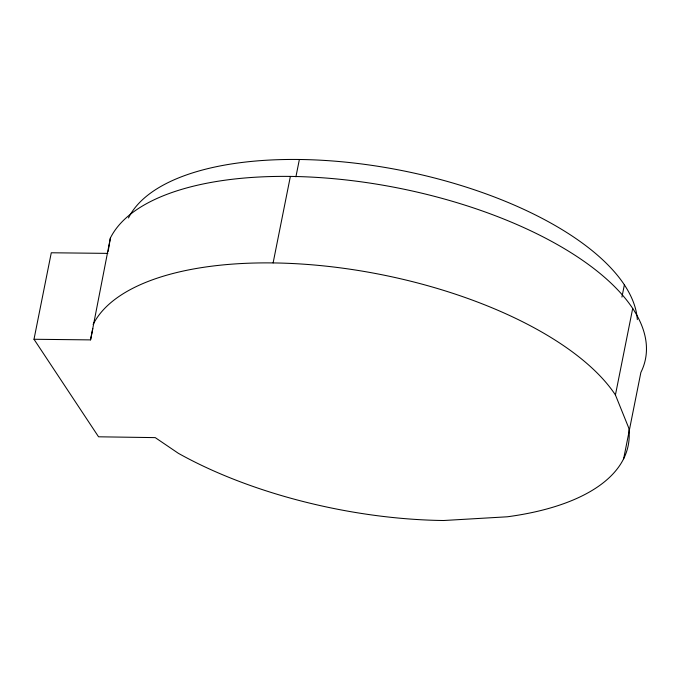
<?xml version="1.0" encoding="UTF-8"?>
<svg xmlns="http://www.w3.org/2000/svg" width="680" height="680" viewBox="0 0 680 680"><rect width="100%" height="100%" fill="white"/><g stroke="black" fill="none" stroke-linecap="round" stroke-linejoin="round"><path stroke-width="1.02" d="M107.822 253.385L51.28 252.773L34 339.269L90.55 339.889L110.381 238.017A275.153 119.323 11.3 0 1 430.329 195.287A275.153 119.323 11.3 0 1 640.883 372.411L623.645 458.745M108.162 251.337L110.381 238.017M90.55 339.889L92.811 328.559M273.113 262.922L290.377 176.418M295.911 176.817L299.378 159.486M621.928 297.075L624.376 284.835M34 339.269L98.558 436.798L155.244 437.623L178.364 453.313A275.153 119.323 11.3 0 0 443.615 520.514L507.28 516.792A275.153 119.323 11.3 0 0 628.762 428.009L615.425 394.952L632.697 308.448M128.486 217.965A261.231 113.288 11.3 0 1 402.5 170.671A261.231 113.288 11.3 0 1 637.321 319.634M93.109 324.522A275.153 119.323 11.3 0 1 342.55 268.149A275.153 119.323 11.3 0 1 615.425 394.952"/></g></svg>
